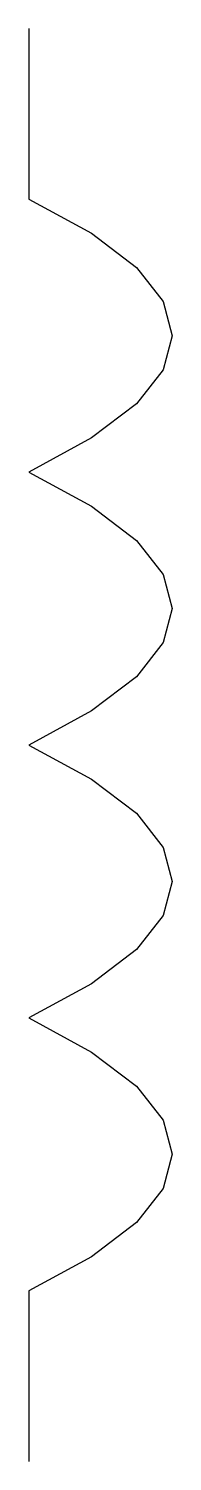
# Model space of a CAD drawing. Header units: millimetres. Extents: x 0 to 2, y -20 to 0.
import ezdxf
from ezdxf.enums import TextEntityAlignment as Align

# ---------------------------------------------------------------- set-up
doc = ezdxf.new("R2010")
doc.units = ezdxf.units.MM
doc.layers.get('0').update_dxf_attribs({"linetype": 'CONTINUOUS'})
doc.styles.add('ARIAL', font='arial.ttf')

# ---------------------------------------------------------------- blocks, each defined once
blk = doc.blocks.new('291_E_MV_SLD_IEC60617_reactor')
at = {"true_color": 0x0000ff}
for p, q in [((0, 0), (0, -2.381)), ((0, -17.619), (0, -20))]:
    blk.add_line(p, q, dxfattribs=at)
blk.add_lwpolyline([(0, -2.381), (0.875, -2.857), (1.5, -3.333), (1.875, -3.81), (2, -4.286), (1.875, -4.762), (1.5, -5.238), (0.875, -5.714), (0, -6.19), (0.875, -6.666), (1.5, -7.143), (1.875, -7.619), (2, -8.095), (1.875, -8.571), (1.5, -9.047), (0.875, -9.524), (0, -10), (0.875, -10.476), (1.5, -10.953), (1.875, -11.429), (2, -11.905), (1.875, -12.381), (1.5, -12.857), (0.875, -13.334), (0, -13.81), (0.875, -14.286), (1.5, -14.762), (1.875, -15.238), (2, -15.714), (1.875, -16.19), (1.5, -16.667), (0.875, -17.143), (0, -17.619)], dxfattribs=at)
at = {"true_color": 0x0000ff, "style": 'ARIAL'}
blk.add_attdef('TAG', text='', height=2.5, dxfattribs=at).set_placement((-2, -2.2), align=Align.RIGHT)
at = {"color": 7, "style": 'ARIAL'}
for tag, p in [('IMPEDANCE', (-2, -9)), ('POWER', (-2, -12)), ('MANUFACTURER', (-2, -15))]:
    blk.add_attdef(tag, text='', height=1.7, dxfattribs=at).set_placement(p, align=Align.RIGHT)

msp = doc.modelspace()

# ---------------------------------------------------------------- block references
msp.add_blockref('291_E_MV_SLD_IEC60617_reactor', (0, 0))

doc.saveas('drawing.dxf')
